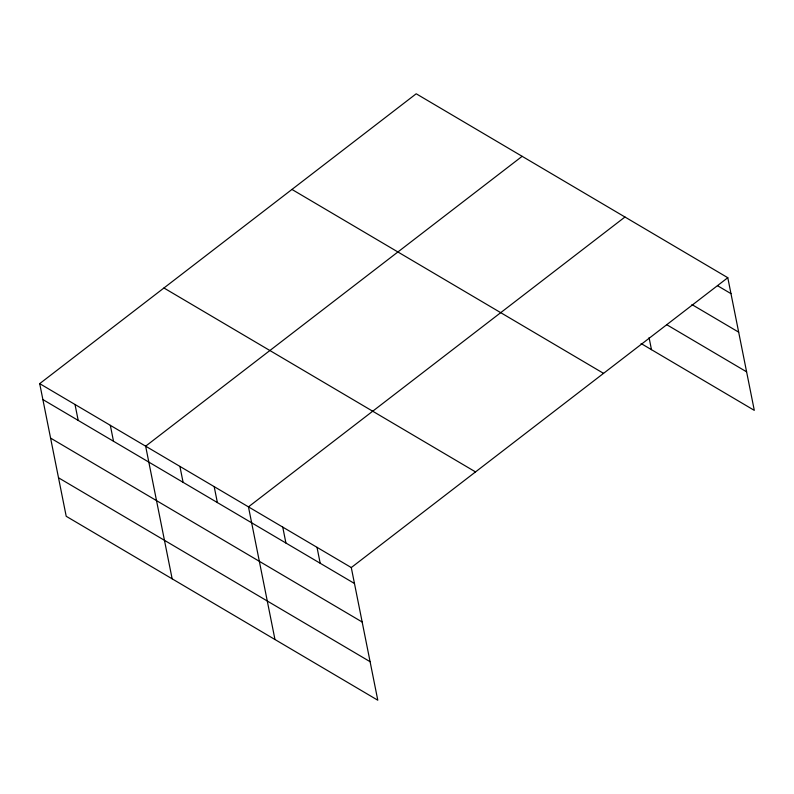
<?xml version="1.0" encoding="UTF-8"?>
<svg xmlns="http://www.w3.org/2000/svg" width="794" height="794" viewBox="0 0 794 794"><rect width="100%" height="100%" fill="white"/><g stroke="black" fill="none" stroke-linecap="round" stroke-linejoin="round"><path stroke-width="1.19" d="M39.7 383.641L351.285 567.561L377.795 700.219L66.21 516.289L39.7 383.641L416.205 93.781L727.79 277.711L754.3 410.359L641.086 343.534M522.144 156.319L145.639 446.178L172.149 578.826M624.967 217.01L248.462 506.87L274.972 639.517M351.285 567.561L727.79 277.711M717.478 285.671L730.976 293.641M691.931 304.568L738.678 332.16M666.632 324.637L746.608 371.84M291.954 189.438L603.549 373.359M163.951 287.994L475.537 471.914M42.886 399.571L354.471 583.491M50.578 438.089L362.173 622.01M58.508 477.78L370.103 661.7M649.075 337.629L651.477 349.668M317.014 547.334L320.2 563.264M282.743 527.097L285.919 543.036M214.191 486.643L217.377 502.572M179.91 466.406L183.096 482.335M110.326 425.336L113.512 441.266M75.013 404.483L78.199 420.423"/></g></svg>
